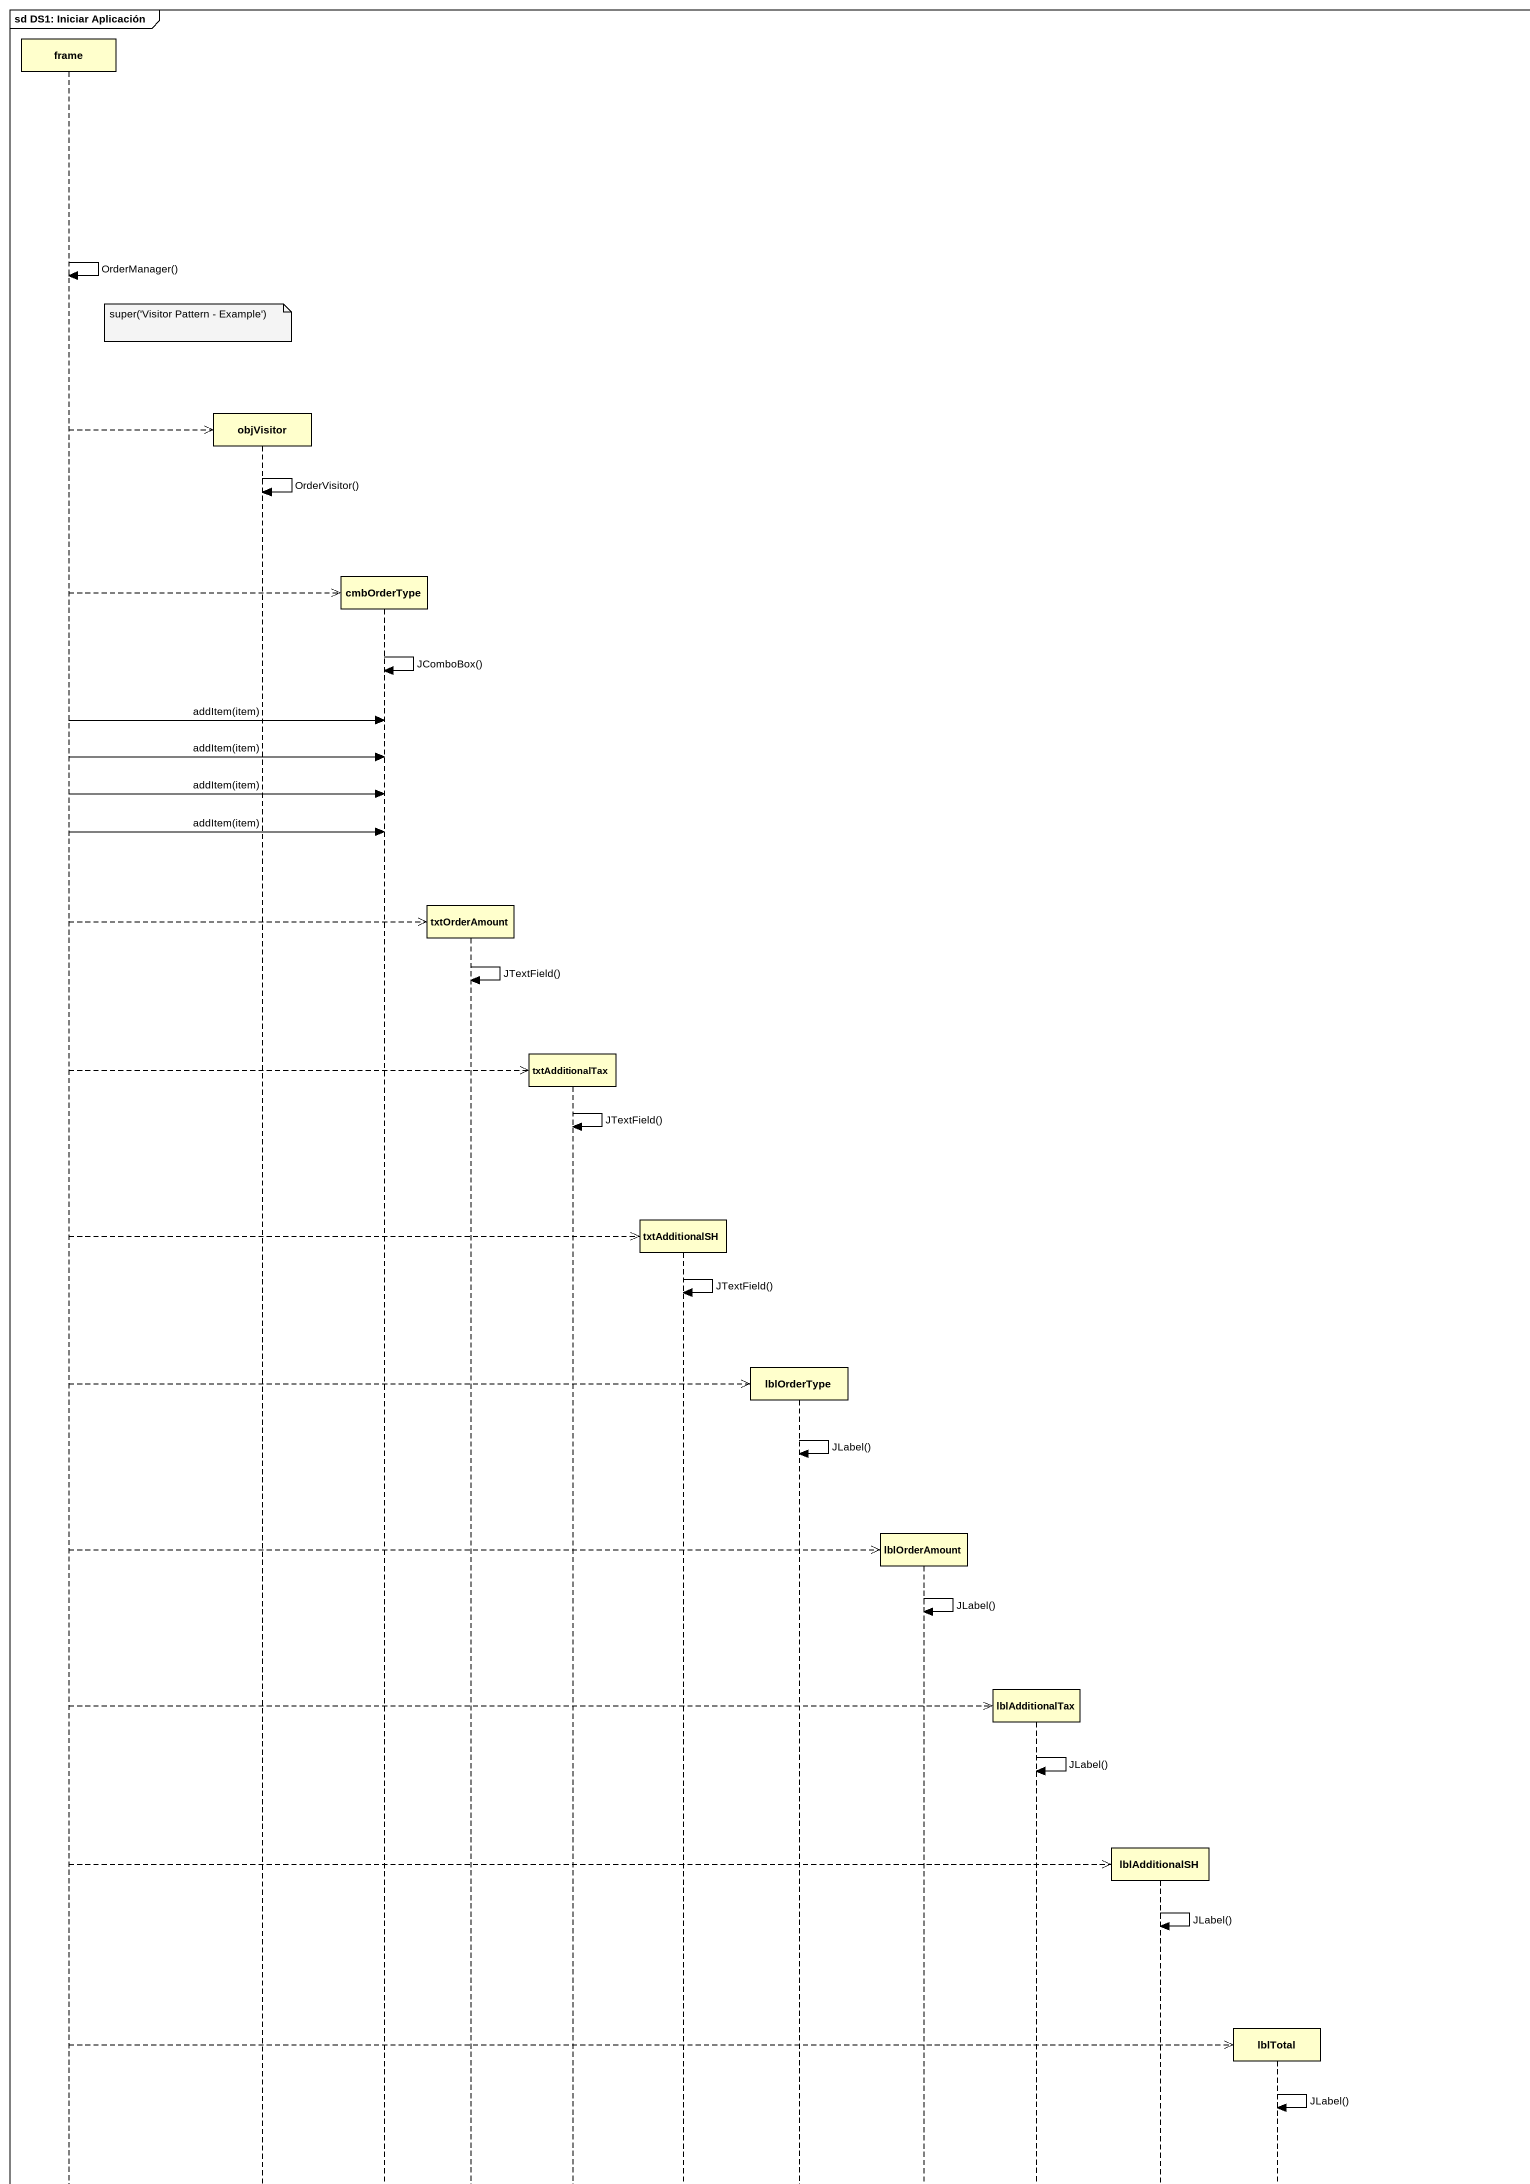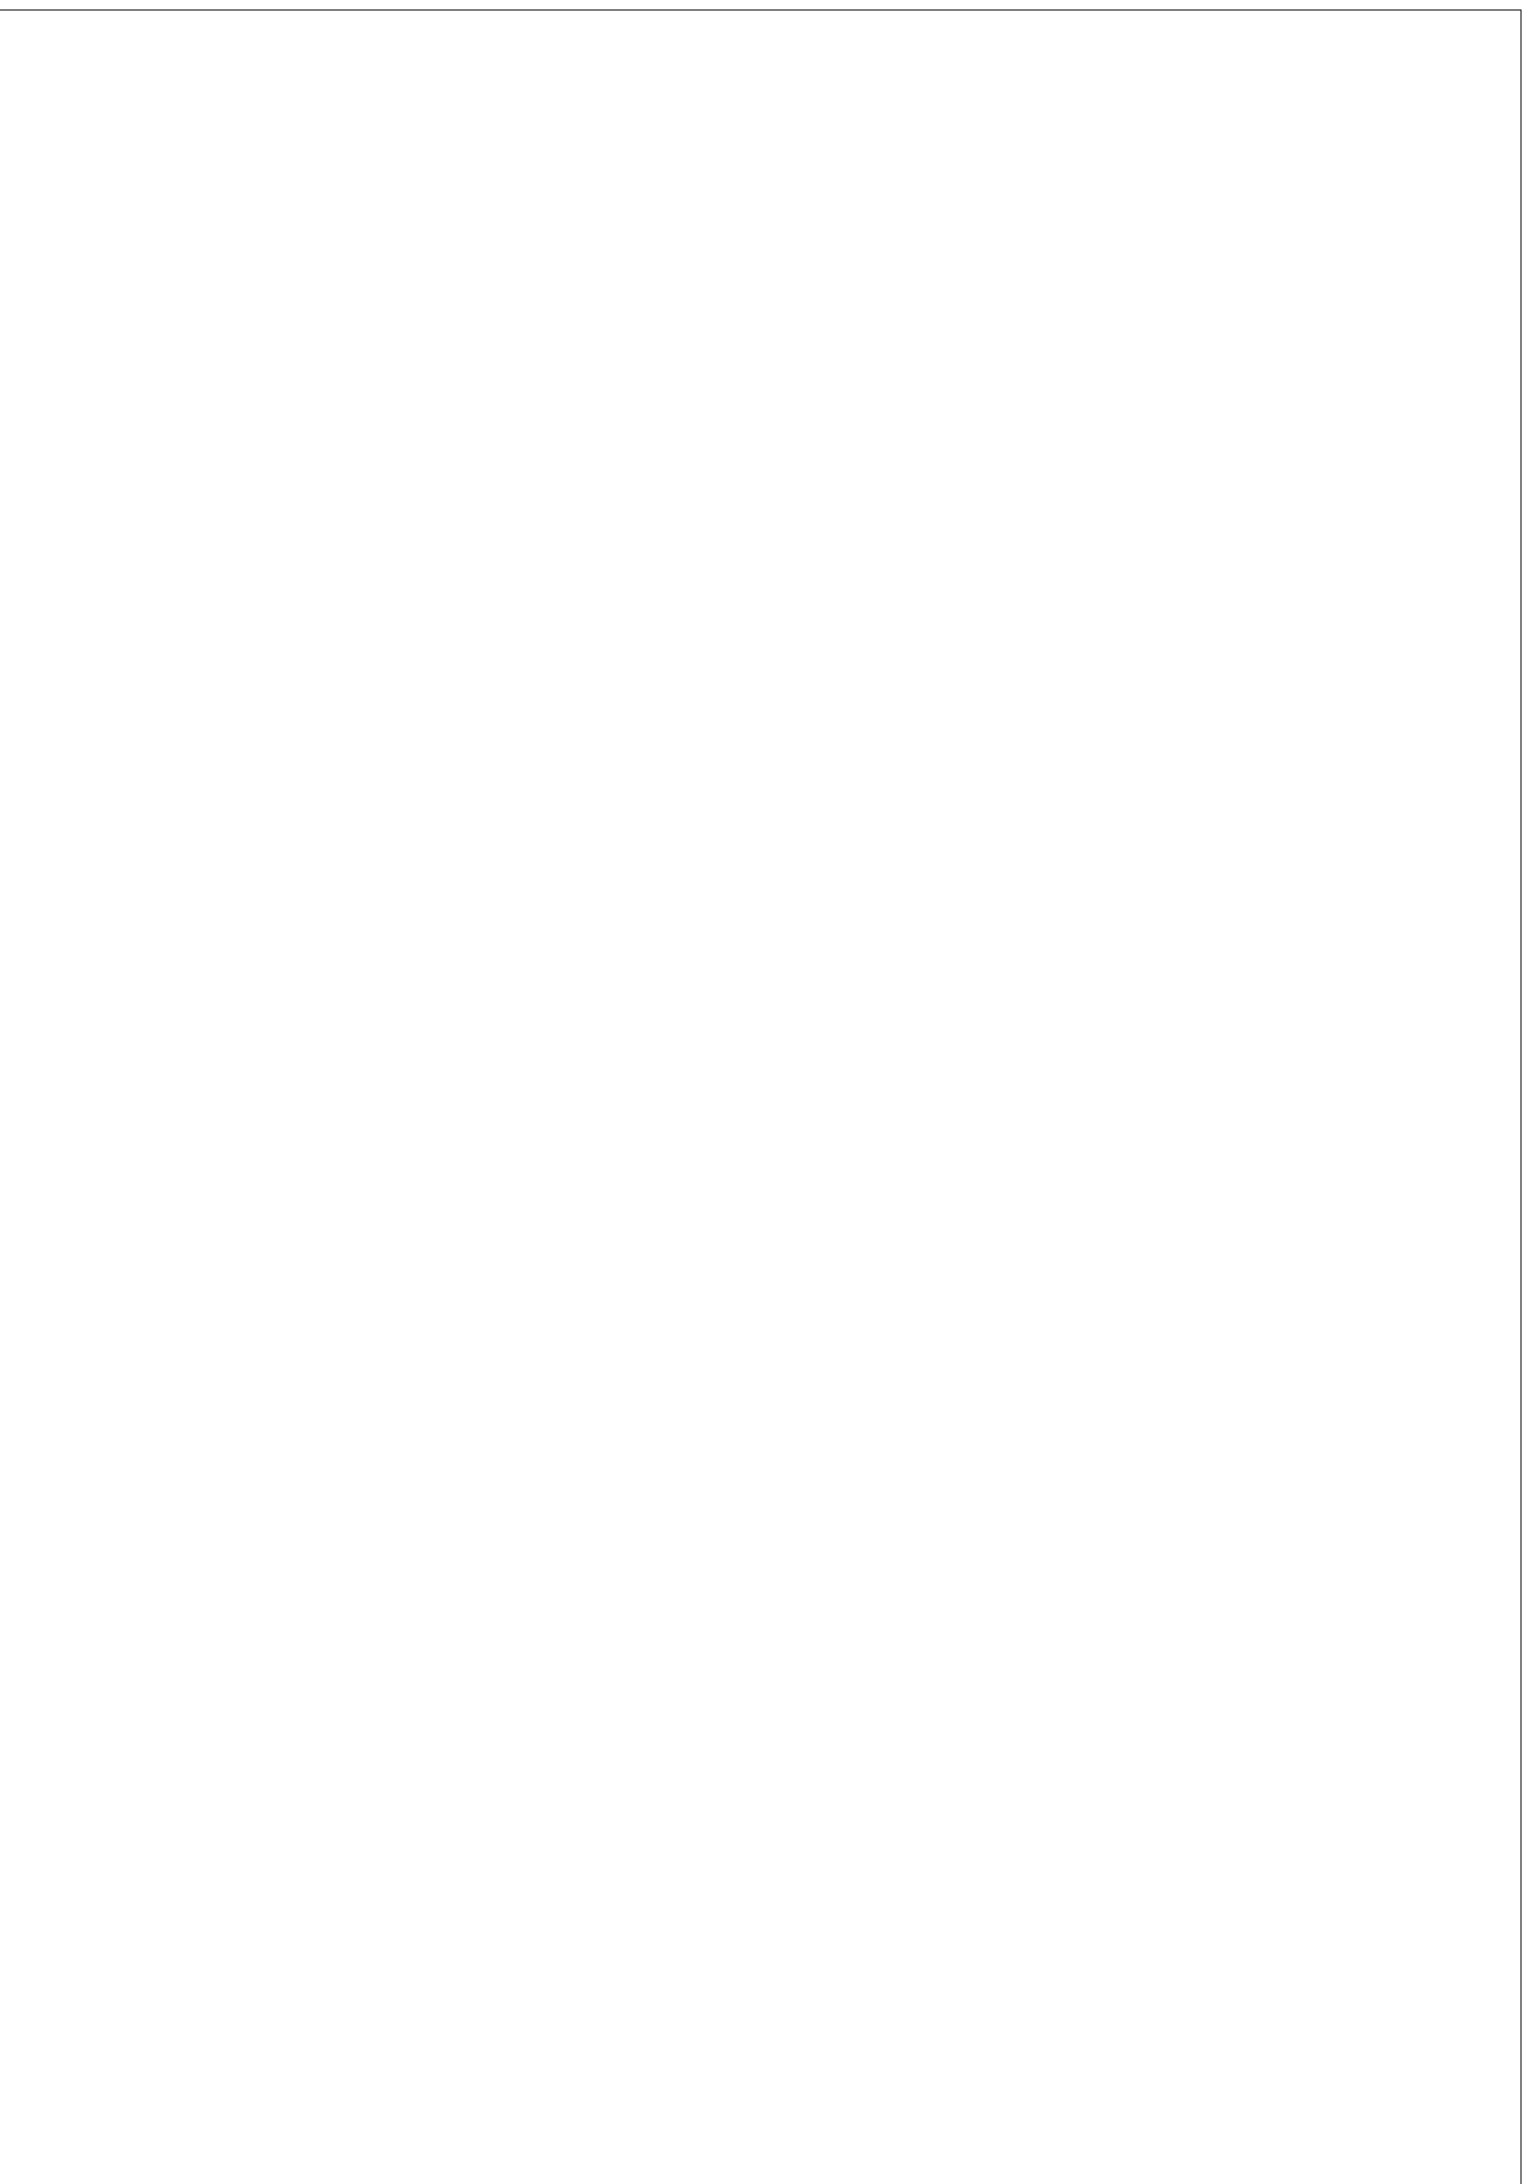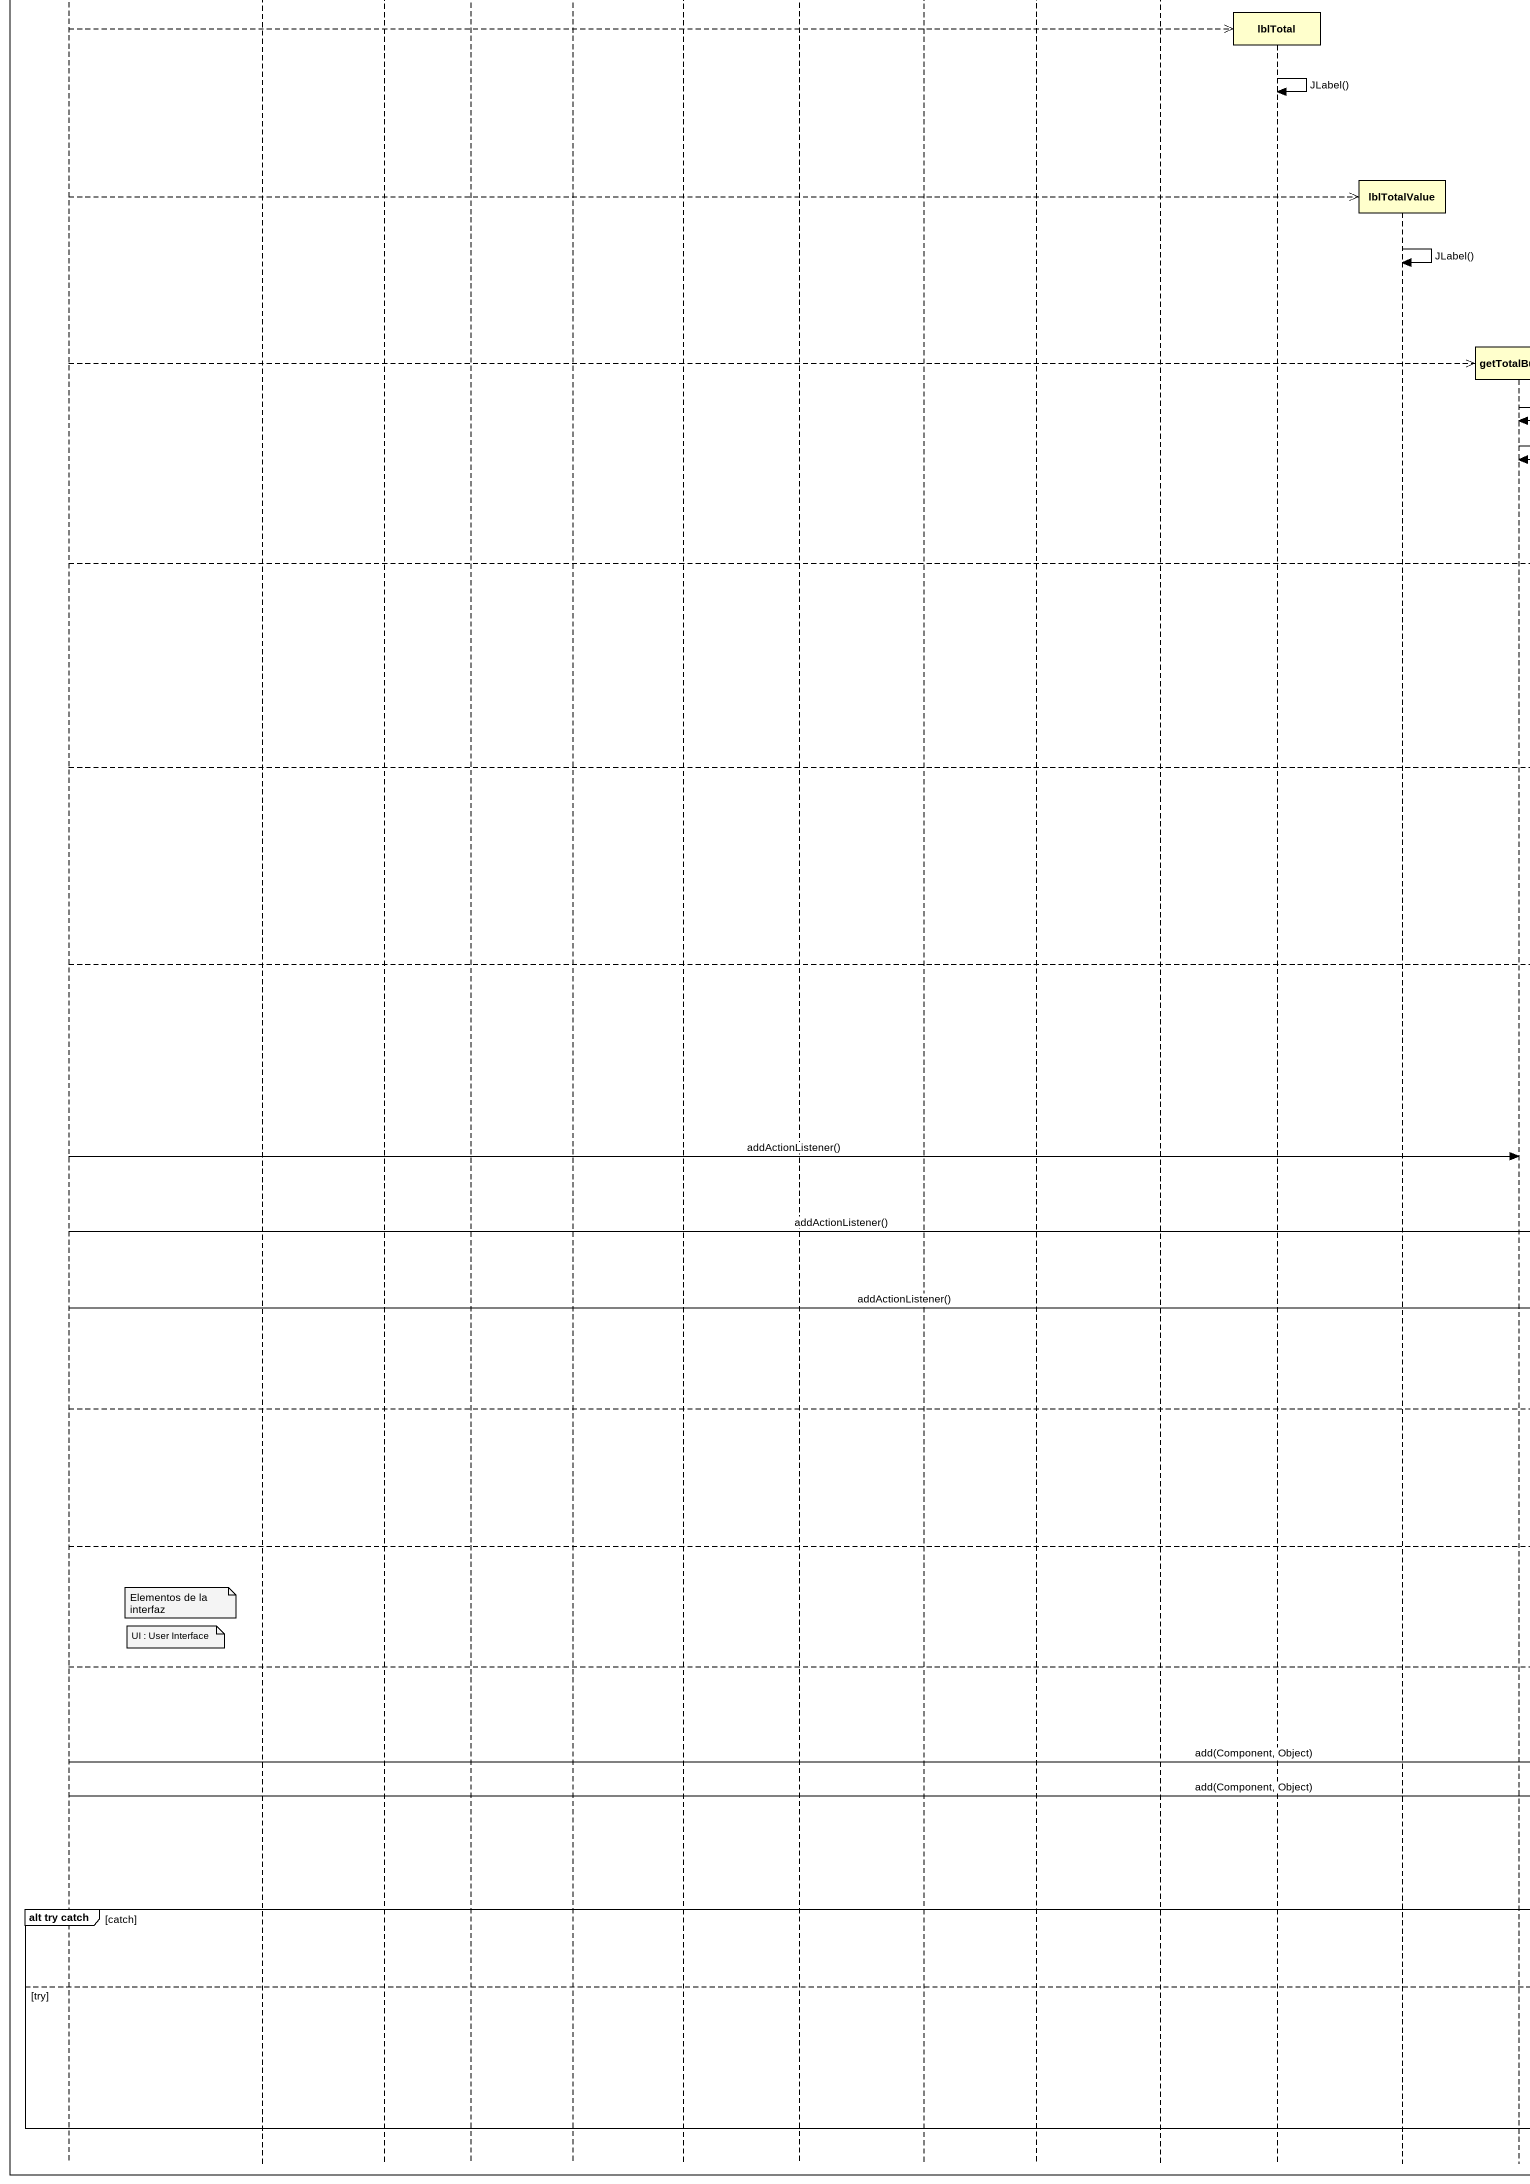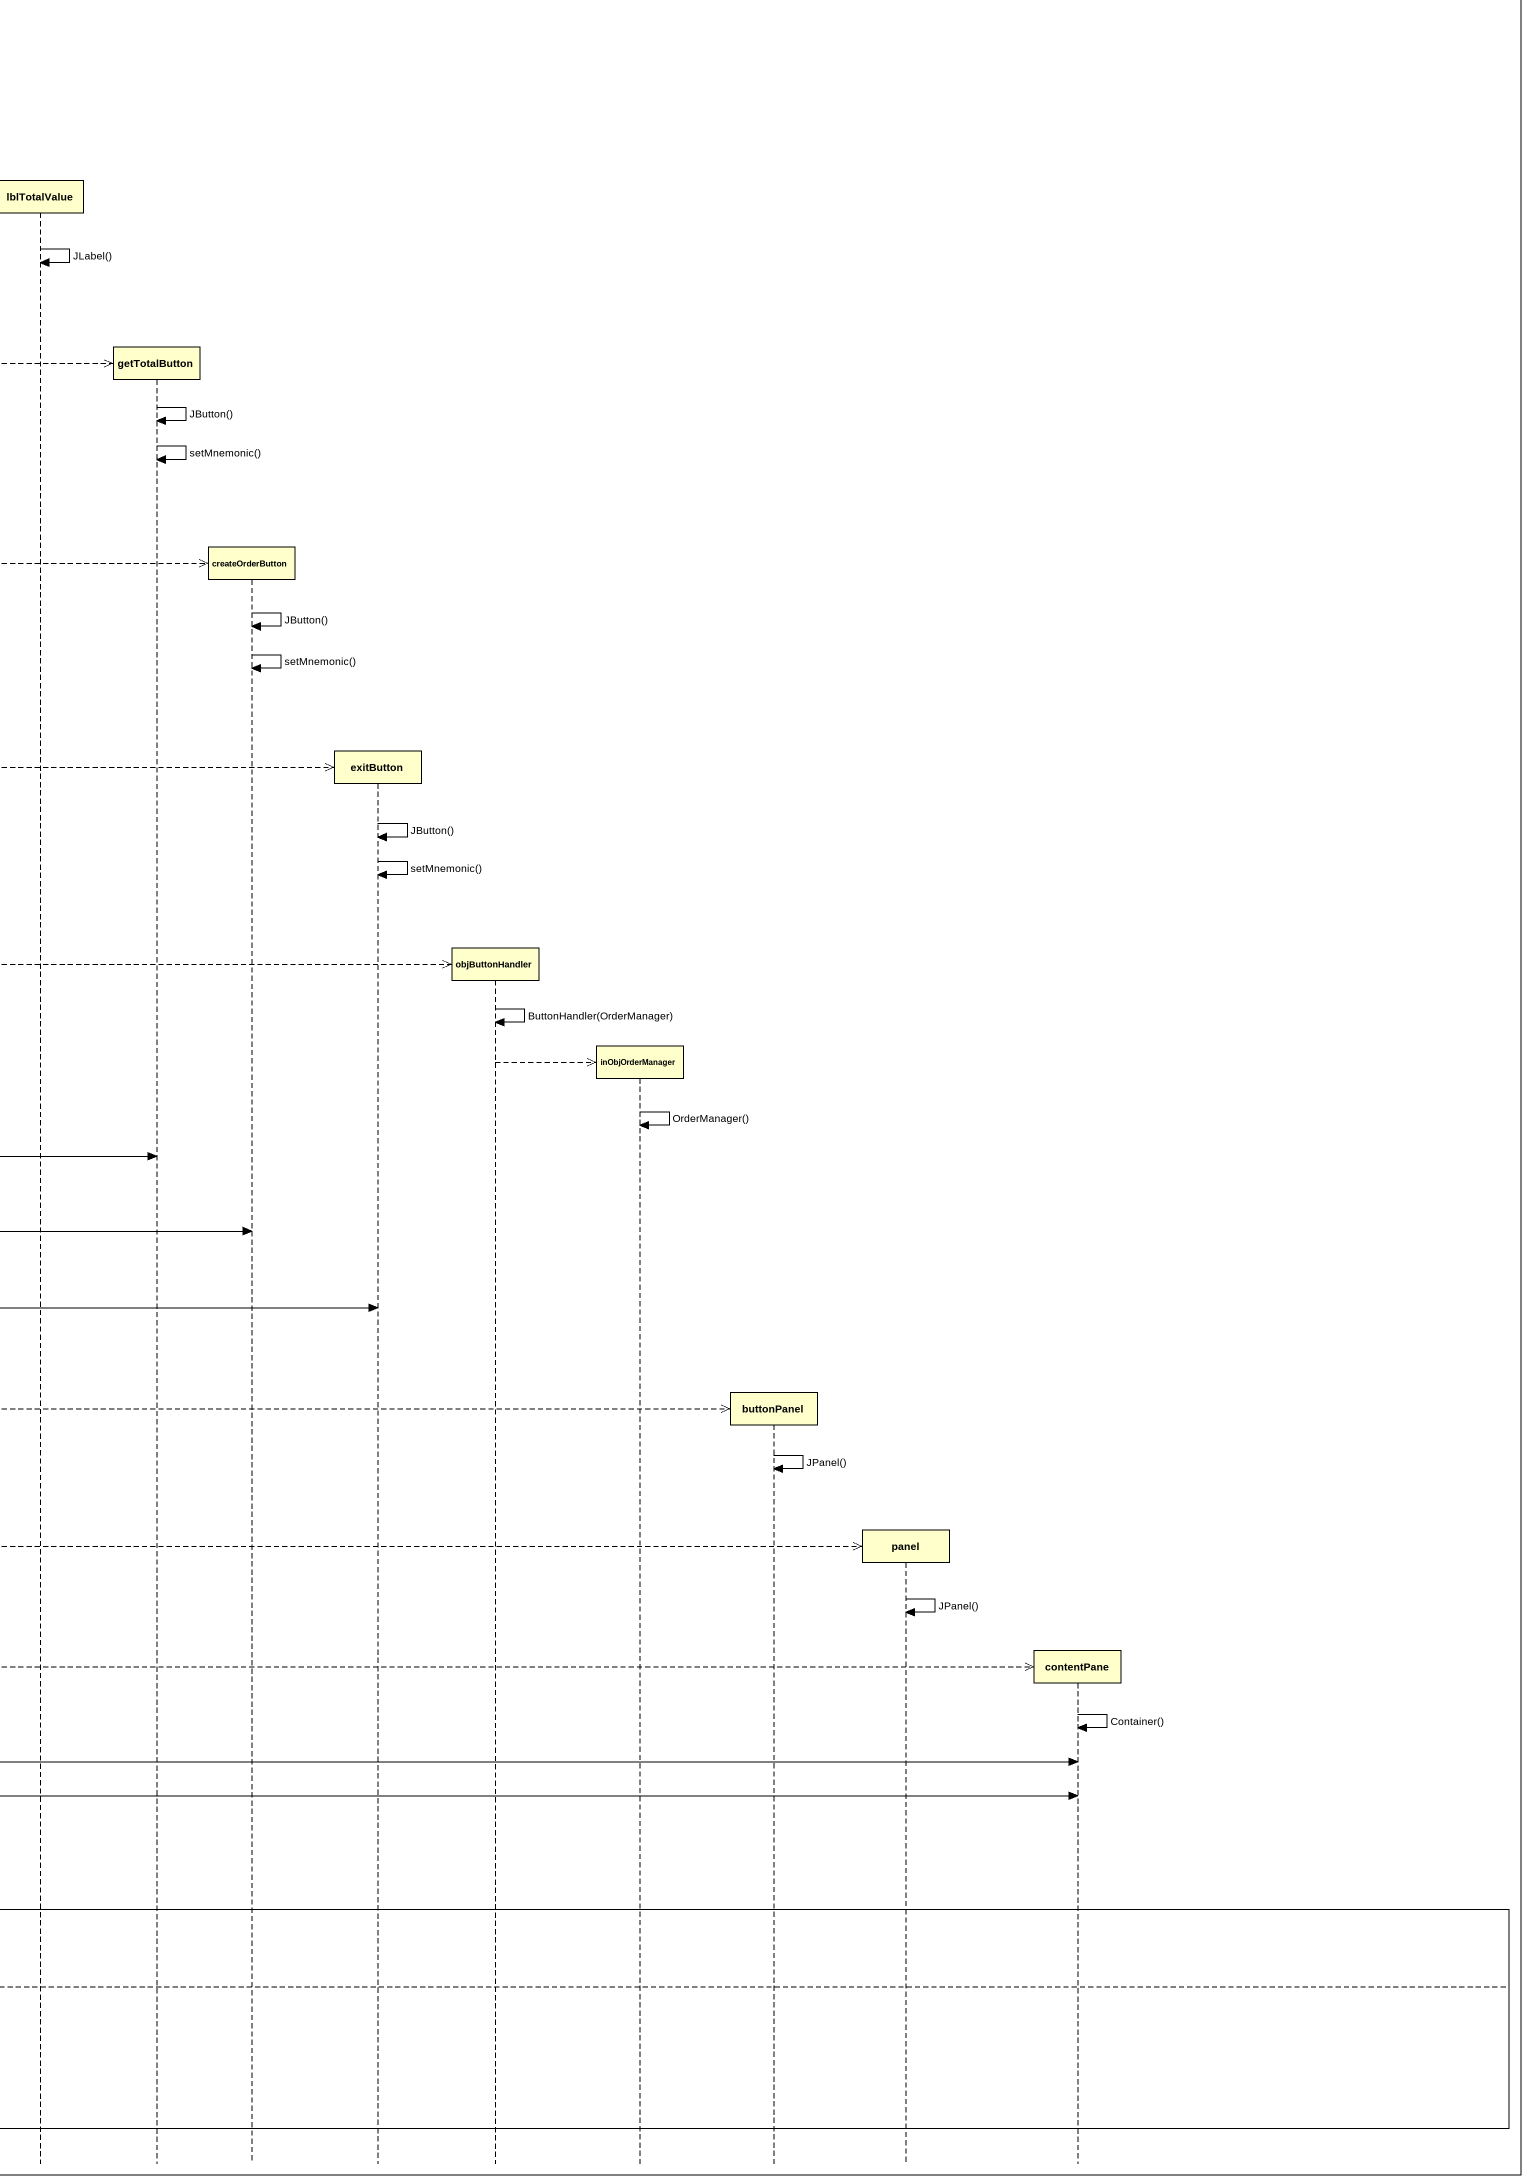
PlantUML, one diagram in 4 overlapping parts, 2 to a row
@startuml
mainframe sd DS1: Iniciar Aplicación
hide footbox
participant "frame" as frame_
participant objVisitor
participant cmbOrderType
participant txtOrderAmount
participant txtAdditionalTax
participant txtAdditionalSH
participant lblOrderType
participant lblOrderAmount
participant lblAdditionalTax
participant lblAdditionalSH
participant lblTotal
participant lblTotalValue
participant getTotalButton
participant createOrderButton
participant exitButton
participant objButtonHandler
participant inObjOrderManager
participant buttonPanel
participant panel
participant contentPane

frame_ -> frame_ : OrderManager()
note over objVisitor : super('Visitor Pattern - Example')
frame_ -->> objVisitor **
objVisitor -> objVisitor : OrderVisitor()
frame_ -->> cmbOrderType **
cmbOrderType -> cmbOrderType : JComboBox()
frame_ -> cmbOrderType : addItem(item)
frame_ -> cmbOrderType : addItem(item)
frame_ -> cmbOrderType : addItem(item)
frame_ -> cmbOrderType : addItem(item)
frame_ -->> txtOrderAmount **
txtOrderAmount -> txtOrderAmount : JTextField()
frame_ -->> txtAdditionalTax **
txtAdditionalTax -> txtAdditionalTax : JTextField()
frame_ -->> txtAdditionalSH **
txtAdditionalSH -> txtAdditionalSH : JTextField()
frame_ -->> lblOrderType **
lblOrderType -> lblOrderType : JLabel()
frame_ -->> lblOrderAmount **
lblOrderAmount -> lblOrderAmount : JLabel()
frame_ -->> lblAdditionalTax **
lblAdditionalTax -> lblAdditionalTax : JLabel()
frame_ -->> lblAdditionalSH **
lblAdditionalSH -> lblAdditionalSH : JLabel()
frame_ -->> lblTotal **
lblTotal -> lblTotal : JLabel()
frame_ -->> lblTotalValue **
lblTotalValue -> lblTotalValue : JLabel()
frame_ -->> getTotalButton **
getTotalButton -> getTotalButton : JButton()
getTotalButton -> getTotalButton : setMnemonic()
frame_ -->> createOrderButton **
createOrderButton -> createOrderButton : JButton()
createOrderButton -> createOrderButton : setMnemonic()
frame_ -->> exitButton **
exitButton -> exitButton : JButton()
exitButton -> exitButton : setMnemonic()
frame_ -->> objButtonHandler **
objButtonHandler -> objButtonHandler : ButtonHandler(OrderManager)
objButtonHandler -->> inObjOrderManager **
inObjOrderManager -> inObjOrderManager : OrderManager()
frame_ -> getTotalButton : addActionListener()
frame_ -> createOrderButton : addActionListener()
frame_ -> exitButton : addActionListener()
frame_ -->> buttonPanel **
buttonPanel -> buttonPanel : JPanel()
frame_ -->> panel **
panel -> panel : JPanel()
note left of objVisitor : Elementos de la interfaz
note left of objVisitor : UI : User Interface
frame_ -->> contentPane **
contentPane -> contentPane : Container()
frame_ -> contentPane : add(Component, Object)
frame_ -> contentPane : add(Component, Object)
group alt try catch [catch]
else try
end
@enduml
